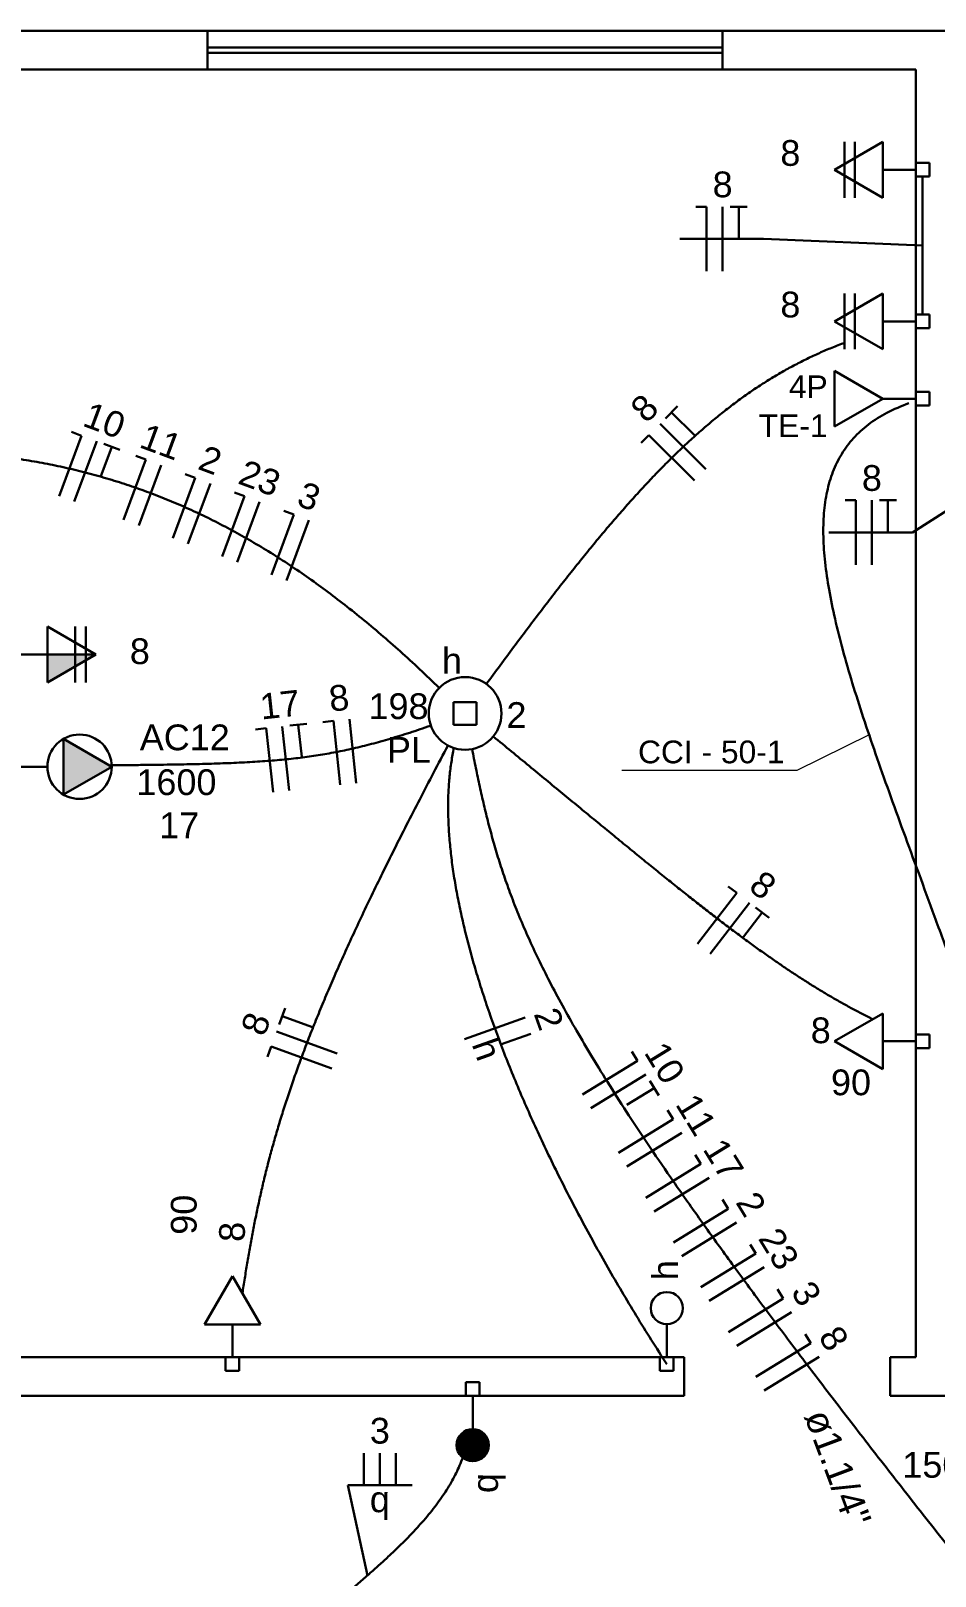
# Model space of a CAD drawing. Header units: millimetres. Extents: x -4.7 to 81.4, y -19.1 to 41.2.
# Drawn here: x 28.15 to 31.67, y 26.86 to 32.86 of the extents above; entities that cross this region are included whole.
import ezdxf

# ---------------------------------------------------------------- set-up
doc = ezdxf.new("R2010")
doc.units = ezdxf.units.MM
doc.header["$MEASUREMENT"] = 0
for name, color, linetype, lineweight in [('1', 1, 'Continuous', 30), ('5', 1, 'Continuous', 30), ('EL-Condutos', 4, 'Continuous', 30), ('EL-Fios', 2, 'Continuous', 30), ('EL-Pontos', 2, 'Continuous', 30), ('EL-Textos condutos', 2, 'Continuous', 30), ('EL-Textos fios', 2, 'Continuous', 30), ('EL-Textos pontos', 2, 'Continuous', 30), ('P-SIMBOL', 3, 'Continuous', 30), ('TE-Condutos', 3, 'Continuous', 30), ('TE-Textos fios', 2, 'Continuous', 20), ('TE-Textos pontos', 3, 'Continuous', 30)]:
    doc.layers.add(name, color=color, linetype=linetype, lineweight=lineweight)
doc.styles.add('Arial', font='arial.ttf')

msp = doc.modelspace()

# ---------------------------------------------------------------- hatches: boundary and pattern name
at = {"layer": 'EL-Pontos', "linetype": 'Continuous'}
msp.add_hatch(color=256, dxfattribs=at).paths.add_polyline_path([(28.2189, 30.44), (28.4064, 30.44), (28.2189, 30.3317)])
at = {"layer": 'P-SIMBOL', "linetype": 'Continuous'}
for points in [[(28.2814, 30.0042), (28.4689, 30.0042), (28.2814, 30.1124)], [(28.2814, 30.0042), (28.4689, 30.0042), (28.2814, 29.8959)], [(29.808, 27.3701), (29.8705, 27.3701), (29.8705, 27.4326), (29.8609, 27.4321), (29.8439, 27.4266), (29.8334, 27.4206), (29.8254, 27.4136), (29.8174, 27.4031), (29.8113, 27.3901), (29.8084, 27.3771), (29.8086, 27.3701)], [(29.933, 27.3701), (29.8705, 27.3701), (29.8705, 27.4326), (29.8802, 27.4321), (29.8972, 27.4266), (29.9077, 27.4206), (29.9157, 27.4136), (29.9237, 27.4031), (29.9298, 27.3901), (29.9327, 27.3771), (29.9325, 27.3701)], [(29.808, 27.3701), (29.8705, 27.3701), (29.8705, 27.3076), (29.8609, 27.3081), (29.8439, 27.3136), (29.8334, 27.3196), (29.8254, 27.3266), (29.8174, 27.3371), (29.8113, 27.3501), (29.8084, 27.3631), (29.8086, 27.3701)], [(29.933, 27.3701), (29.8705, 27.3701), (29.8705, 27.3076), (29.8802, 27.3081), (29.8972, 27.3136), (29.9077, 27.3196), (29.9157, 27.3266), (29.9237, 27.3371), (29.9298, 27.3501), (29.9327, 27.3631), (29.9325, 27.3701)]]:
    msp.add_hatch(color=256, dxfattribs=at).paths.add_polyline_path(points)

# ---------------------------------------------------------------- linework, layer by layer
at = {"layer": '1'}
for p, q in [((28.8409, 32.8611), (30.8409, 32.8611)), ((28.8409, 32.7961), (30.8409, 32.7961)), ((28.8409, 32.7761), (30.8409, 32.7761)), ((28.8409, 32.7111), (30.8409, 32.7111))]:
    msp.add_line(p, q, dxfattribs=at)
at = {"layer": '5', "linetype": 'Continuous'}
for p, q in [((24.7909, 32.8611), (28.8409, 32.8611)), ((28.8409, 32.8611), (28.8409, 32.7111)), ((30.8409, 32.8611), (32.0909, 32.8611)), ((30.8409, 32.8611), (30.8409, 32.7111)), ((28.0909, 32.7111), (28.8409, 32.7111)), ((30.8409, 32.7111), (31.5909, 32.7111)), ((31.5909, 32.7111), (31.5909, 27.7111)), ((28.0909, 27.7111), (30.6909, 27.7111)), ((31.4909, 27.7111), (31.5909, 27.7111)), ((27.8409, 27.5611), (30.6909, 27.5611)), ((31.4909, 27.5611), (34.3409, 27.5611))]:
    msp.add_line(p, q, dxfattribs=at)
at = {"layer": '5'}
for p, q in [((30.6909, 27.5611), (30.6909, 27.7111)), ((31.4909, 27.5611), (31.4909, 27.7111))]:
    msp.add_line(p, q, dxfattribs=at)
at = {"layer": 'EL-Condutos', "linetype": 'Continuous'}
for points, knots in [([(31.6174, 32.2951), (31.6174, 32.2867), (31.6174, 32.2704), (31.6174, 32.2468), (31.6174, 32.2245), (31.6174, 32.2035), (31.6174, 32.1837), (31.6174, 32.165), (31.6174, 32.1473), (31.6174, 32.1304), (31.6174, 32.1143), (31.6174, 32.0988), (31.6174, 32.0839), (31.6174, 32.0694), (31.6174, 32.0552), (31.6174, 32.0413), (31.6174, 32.0274), (31.6174, 32.0136), (31.6174, 31.9996), (31.6174, 31.9854), (31.6174, 31.9709), (31.6174, 31.956), (31.6174, 31.9405), (31.6174, 31.9244), (31.6174, 31.9075), (31.6174, 31.8898), (31.6174, 31.8711), (31.6174, 31.8513), (31.6174, 31.8303), (31.6174, 31.8081), (31.6174, 31.7844), (31.6174, 31.7681), (31.6174, 31.7597)], [0, 0, 0, 0, 0.0251439, 0.0487776, 0.071009, 0.0919459, 0.1116962, 0.1303678, 0.1480686, 0.1649064, 0.1809891, 0.1964245, 0.2113206, 0.2257852, 0.2399262, 0.2538515, 0.2676688, 0.2814862, 0.2954115, 0.3095525, 0.3240171, 0.3389132, 0.3543486, 0.3704313, 0.3872691, 0.4049699, 0.4236415, 0.4433918, 0.4643287, 0.4865601, 0.5101938, 0.5353377, 0.5353377, 0.5353377, 0.5353377]), ([(29.9231, 30.3241), (29.941, 30.3484), (29.9762, 30.3965), (30.0287, 30.4673), (30.08, 30.5359), (30.1303, 30.6023), (30.1796, 30.6665), (30.228, 30.7286), (30.2756, 30.7886), (30.3224, 30.8465), (30.3686, 30.9024), (30.4142, 30.9562), (30.4592, 31.0081), (30.5039, 31.0579), (30.5481, 31.1059), (30.592, 31.1519), (30.6357, 31.196), (30.6792, 31.2383), (30.7227, 31.2787), (30.7662, 31.3174), (30.8097, 31.3543), (30.8534, 31.3894), (30.8973, 31.4228), (30.9414, 31.4545), (30.986, 31.4845), (31.031, 31.5129), (31.0765, 31.5397), (31.1225, 31.5649), (31.1693, 31.5886), (31.2168, 31.6107), (31.265, 31.6314), (31.2978, 31.6439), (31.3142, 31.6502)], [0, 0, 0, 0, 0.090607, 0.178698, 0.264342, 0.347608, 0.428565, 0.507285, 0.58384, 0.658304, 0.730753, 0.801263, 0.869916, 0.936794, 1.00198, 1.065563, 1.127634, 1.188287, 1.24762, 1.305734, 1.362735, 1.418732, 1.473839, 1.528171, 1.581851, 1.635001, 1.687749, 1.740225, 1.792559, 1.844884, 1.897334, 1.950043, 1.950043, 1.950043, 1.950043]), ([(29.7403, 30.3108), (29.7151, 30.3351), (29.6652, 30.3829), (29.5896, 30.4519), (29.5144, 30.5177), (29.4397, 30.5803), (29.3651, 30.6396), (29.2908, 30.6959), (29.2165, 30.7491), (29.1423, 30.7992), (29.0679, 30.8463), (28.9934, 30.8905), (28.9186, 30.9317), (28.8434, 30.9702), (28.7678, 31.0058), (28.6917, 31.0386), (28.6149, 31.0687), (28.5375, 31.0962), (28.4592, 31.121), (28.3801, 31.1432), (28.3, 31.163), (28.2189, 31.1802), (28.1366, 31.195), (28.0531, 31.2074), (27.9683, 31.2174), (27.8821, 31.2252), (27.7944, 31.2307), (27.7051, 31.234), (27.6141, 31.2352), (27.5214, 31.2342), (27.4269, 31.2313), (27.3633, 31.2277), (27.3311, 31.2259)], [0, 0, 0, 0, 0.104978, 0.207304, 0.307118, 0.404564, 0.499793, 0.592959, 0.684224, 0.773751, 0.861713, 0.948282, 1.03364, 1.117968, 1.201453, 1.284283, 1.366647, 1.448737, 1.530741, 1.612849, 1.695246, 1.778117, 1.86164, 1.945989, 2.031334, 2.117839, 2.205661, 2.294952, 2.385858, 2.478518, 2.573066, 2.669628, 2.669628, 2.669628, 2.669628]), ([(29.7071, 30.1633), (29.6933, 30.1586), (29.6663, 30.1494), (29.6264, 30.1363), (29.5877, 30.1241), (29.55, 30.1127), (29.5133, 30.1022), (29.4774, 30.0925), (29.4421, 30.0835), (29.4073, 30.0752), (29.3729, 30.0676), (29.3386, 30.0607), (29.3044, 30.0544), (29.2701, 30.0487), (29.2355, 30.0435), (29.2006, 30.0389), (29.1651, 30.0348), (29.1289, 30.0311), (29.0919, 30.0279), (29.0538, 30.025), (29.0147, 30.0225), (28.9742, 30.0204), (28.9324, 30.0185), (28.8889, 30.0169), (28.8438, 30.0155), (28.7967, 30.0143), (28.7476, 30.0133), (28.6964, 30.0124), (28.6428, 30.0117), (28.5868, 30.0109), (28.5282, 30.0103), (28.4882, 30.0098), (28.4678, 30.0096)], [0, 0, 0, 0, 0.043583, 0.085569, 0.126114, 0.165374, 0.203508, 0.240673, 0.277029, 0.312737, 0.347957, 0.382852, 0.417582, 0.45231, 0.487196, 0.522402, 0.558088, 0.594411, 0.631531, 0.669604, 0.708784, 0.749227, 0.791084, 0.834509, 0.879652, 0.926664, 0.975695, 1.026893, 1.080408, 1.136388, 1.194982, 1.256337, 1.256337, 1.256337, 1.256337]), ([(29.9505, 30.1214), (29.974, 30.1021), (30.0204, 30.064), (30.0887, 30.0078), (30.1547, 29.9534), (30.2186, 29.9008), (30.2803, 29.8499), (30.3401, 29.8006), (30.398, 29.7531), (30.4541, 29.7071), (30.5085, 29.6627), (30.5612, 29.6198), (30.6125, 29.5784), (30.6623, 29.5384), (30.7108, 29.4999), (30.7581, 29.4627), (30.8042, 29.4269), (30.8493, 29.3924), (30.8934, 29.3591), (30.9366, 29.3271), (30.9791, 29.2962), (31.021, 29.2665), (31.0622, 29.2379), (31.103, 29.2104), (31.1434, 29.1839), (31.1835, 29.1584), (31.2234, 29.1338), (31.2632, 29.1102), (31.303, 29.0874), (31.3429, 29.0655), (31.3829, 29.0443), (31.4099, 29.0309), (31.4233, 29.0242)], [0, 0, 0, 0, 0.091415, 0.179836, 0.26536, 0.348084, 0.428106, 0.505522, 0.58043, 0.652928, 0.723111, 0.791079, 0.856928, 0.920757, 0.982666, 1.042751, 1.101115, 1.157855, 1.213075, 1.266876, 1.31936, 1.370632, 1.420797, 1.469961, 1.518232, 1.565719, 1.612532, 1.658782, 1.704582, 1.750045, 1.795286, 1.840421, 1.840421, 1.840421, 1.840421]), ([(29.7749, 30.0875), (29.756, 30.0518), (29.7189, 29.9818), (29.6652, 29.8787), (29.6144, 29.7796), (29.5662, 29.6843), (29.5207, 29.5926), (29.4778, 29.5045), (29.4374, 29.4196), (29.3993, 29.3378), (29.3635, 29.259), (29.3299, 29.1829), (29.2984, 29.1094), (29.2689, 29.0382), (29.2413, 28.9693), (29.2156, 28.9024), (29.1916, 28.8373), (29.1692, 28.7738), (29.1483, 28.7119), (29.1289, 28.6512), (29.1109, 28.5917), (29.0942, 28.5331), (29.0786, 28.4752), (29.0641, 28.4179), (29.0506, 28.361), (29.038, 28.3043), (29.0262, 28.2476), (29.0151, 28.1908), (29.0046, 28.1336), (28.9947, 28.0759), (28.9851, 28.0175), (28.9791, 27.9783), (28.9761, 27.9586)], [0, 0, 0, 0, 0.121304, 0.237527, 0.348879, 0.455566, 0.557798, 0.655783, 0.749732, 0.839856, 0.926365, 1.009472, 1.089389, 1.166331, 1.240512, 1.312147, 1.381452, 1.448642, 1.513933, 1.577542, 1.639685, 1.700576, 1.760431, 1.819462, 1.877881, 1.935899, 1.993724, 2.051563, 2.109618, 2.168094, 2.227189, 2.287103, 2.287103, 2.287103, 2.287103]), ([(29.7976, 30.0771), (29.7941, 30.0593), (29.7868, 30.0229), (29.78, 29.9666), (29.7758, 29.9079), (29.7746, 29.8467), (29.7761, 29.7832), (29.7804, 29.7174), (29.7875, 29.6495), (29.7973, 29.5795), (29.8098, 29.5075), (29.8249, 29.4335), (29.8426, 29.3578), (29.8628, 29.2803), (29.8856, 29.2011), (29.9109, 29.1204), (29.9386, 29.0382), (29.9687, 28.9545), (30.0012, 28.8696), (30.0361, 28.7834), (30.0733, 28.6961), (30.1127, 28.6077), (30.1544, 28.5183), (30.1983, 28.428), (30.2443, 28.337), (30.2925, 28.2452), (30.3427, 28.1528), (30.395, 28.0598), (30.4493, 27.9663), (30.5056, 27.8725), (30.5638, 27.7784), (30.6039, 27.7159), (30.624, 27.6846)], [0, 0, 0, 0, 0.054506, 0.111133, 0.169984, 0.231134, 0.294634, 0.360517, 0.4288, 0.499485, 0.572563, 0.648015, 0.725814, 0.805925, 0.888308, 0.972917, 1.059702, 1.148611, 1.239586, 1.332569, 1.427497, 1.524308, 1.622935, 1.723313, 1.825373, 1.929047, 2.034266, 2.140958, 2.249054, 2.358482, 2.46917, 2.581048, 2.581048, 2.581048, 2.581048]), ([(32.3016, 26.2466), (32.2321, 26.3325), (32.0973, 26.4994), (31.902, 26.7433), (31.7191, 26.9734), (31.5483, 27.1905), (31.3891, 27.395), (31.241, 27.5875), (31.1036, 27.7686), (30.9764, 27.9389), (30.8591, 28.0988), (30.7511, 28.249), (30.652, 28.39), (30.5614, 28.5224), (30.4787, 28.6467), (30.4037, 28.7636), (30.3357, 28.8735), (30.2745, 28.977), (30.2194, 29.0748), (30.1702, 29.1673), (30.1263, 29.2551), (30.0872, 29.3388), (30.0526, 29.419), (30.0221, 29.4961), (29.9951, 29.5709), (29.9711, 29.6437), (29.9499, 29.7152), (29.9309, 29.786), (29.9136, 29.8565), (29.8977, 29.9275), (29.8826, 29.9993), (29.873, 30.0476), (29.8681, 30.072)], [0, 0, 0, 0, 0.331407, 0.643614, 0.937346, 1.213325, 1.472277, 1.714926, 1.942002, 2.154232, 2.352349, 2.537087, 2.709181, 2.869372, 3.018404, 3.157023, 3.285983, 3.406038, 3.517951, 3.622486, 3.720414, 3.812504, 3.899528, 3.982253, 4.061443, 4.137848, 4.212205, 4.285237, 4.357643, 4.430109, 4.5033, 4.577868, 4.577868, 4.577868, 4.577868]), ([(28.3771, 26.1658), (28.3501, 26.1958), (28.2973, 26.2544), (28.2219, 26.342), (28.1516, 26.4269), (28.0862, 26.5094), (28.0254, 26.5896), (27.969, 26.6679), (27.9166, 26.7443), (27.8681, 26.8192), (27.8232, 26.8928), (27.7815, 26.9652), (27.743, 27.0366), (27.7072, 27.1074), (27.6739, 27.1776), (27.6428, 27.2476), (27.6138, 27.3175), (27.5865, 27.3875), (27.5606, 27.4579), (27.536, 27.5288), (27.5123, 27.6005), (27.4892, 27.6732), (27.4665, 27.7472), (27.444, 27.8225), (27.4213, 27.8995), (27.3983, 27.9783), (27.3746, 28.0593), (27.3499, 28.1425), (27.3241, 28.2281), (27.2968, 28.3166), (27.2679, 28.4079), (27.2475, 28.4696), (27.2371, 28.5011)], [0, 0, 0, 0, 0.121156, 0.236591, 0.346684, 0.451811, 0.552356, 0.6487, 0.741227, 0.830322, 0.916367, 0.999744, 1.080827, 1.15999, 1.237598, 1.314006, 1.389565, 1.46461, 1.539473, 1.614469, 1.68991, 1.766096, 1.84332, 1.92187, 2.00203, 2.084081, 2.168304, 2.254978, 2.344385, 2.436811, 2.532543, 2.631872, 2.631872, 2.631872, 2.631872]), ([(28.5828, 26.1498), (28.6083, 26.1705), (28.6584, 26.2112), (28.7322, 26.2708), (28.8033, 26.3279), (28.8717, 26.3827), (28.9374, 26.4353), (29.0006, 26.4857), (29.0611, 26.5341), (29.1191, 26.5806), (29.1747, 26.6252), (29.2277, 26.6681), (29.2784, 26.7093), (29.3266, 26.7491), (29.3725, 26.7874), (29.4161, 26.8244), (29.4575, 26.8601), (29.4966, 26.8948), (29.5335, 26.9284), (29.5683, 26.9612), (29.601, 26.9931), (29.6316, 27.0243), (29.6601, 27.055), (29.6867, 27.0851), (29.7113, 27.1149), (29.734, 27.1443), (29.7548, 27.1736), (29.7738, 27.2028), (29.7909, 27.232), (29.8063, 27.2614), (29.82, 27.2909), (29.8278, 27.311), (29.8316, 27.321)], [0, 0, 0, 0, 0.098595, 0.193434, 0.284613, 0.372225, 0.456365, 0.537127, 0.614606, 0.688895, 0.760089, 0.828282, 0.893569, 0.956047, 1.015813, 1.072965, 1.127603, 1.17983, 1.229752, 1.277477, 1.323119, 1.366795, 1.40863, 1.448754, 1.487304, 1.524427, 1.560277, 1.595018, 1.628821, 1.661869, 1.69435, 1.726459, 1.726459, 1.726459, 1.726459])]:
    msp.add_open_spline(points, degree=3, knots=knots, dxfattribs=at)
at = {"layer": 'EL-Fios'}
for p, q in [((30.7368, 32.1783), (30.7785, 32.1783)), ((30.7785, 31.9283), (30.7785, 32.1783)), ((30.841, 31.9283), (30.841, 32.1783)), ((30.8702, 32.1783), (30.9368, 32.1783)), ((30.9035, 32.0533), (30.9035, 32.1783)), ((30.6191, 31.3562), (30.6661, 31.4035)), ((30.7311, 31.2916), (30.6426, 31.3798)), ((30.7755, 31.1591), (30.5985, 31.3356)), ((28.2649, 31.0552), (28.3519, 31.2895)), ((28.3129, 31.3041), (28.3519, 31.2895)), ((28.3235, 31.0334), (28.4105, 31.2678)), ((28.4379, 31.2576), (28.5004, 31.2344)), ((30.5249, 31.2618), (30.5544, 31.2913)), ((30.7314, 31.1148), (30.5544, 31.2913)), ((28.4256, 31.1289), (28.4691, 31.246)), ((28.5628, 31.2113), (28.6018, 31.1968)), ((28.5148, 30.9624), (28.6018, 31.1968)), ((28.5734, 30.9406), (28.6604, 31.175)), ((28.7541, 31.1402), (28.7931, 31.1257)), ((28.7061, 30.8914), (28.7931, 31.1257)), ((28.7647, 30.8696), (28.8517, 31.104)), ((28.8974, 30.8203), (28.9844, 31.0547)), ((28.9454, 31.0692), (28.9844, 31.0547)), ((28.956, 30.7986), (29.043, 31.033)), ((31.3163, 31.0385), (31.3579, 31.0385)), ((31.3579, 30.7885), (31.3579, 31.0385)), ((31.4204, 30.7885), (31.4204, 31.0385)), ((31.4496, 31.0385), (31.5163, 31.0385)), ((31.4829, 30.9135), (31.4829, 31.0385)), ((29.0887, 30.7493), (29.1757, 30.9837)), ((29.1367, 30.9982), (29.1757, 30.9837)), ((29.1473, 30.7276), (29.2343, 30.9619)), ((29.2879, 30.1776), (29.3293, 30.1821)), ((29.3564, 29.9336), (29.3293, 30.1821)), ((29.4185, 29.9404), (29.3914, 30.1889)), ((29.0273, 30.1492), (29.0687, 30.1537)), ((29.0958, 29.9052), (29.0687, 30.1537)), ((29.1579, 29.912), (29.1308, 30.1605)), ((29.1598, 30.1637), (29.2261, 30.1709)), ((29.2065, 30.043), (29.1929, 30.1673)), ((30.8628, 29.5397), (30.8957, 29.5142)), ((30.7428, 29.3164), (30.8957, 29.5142)), ((30.7923, 29.2782), (30.9452, 29.476)), ((30.9682, 29.4581), (31.021, 29.4174)), ((30.9182, 29.3389), (30.9946, 29.4378)), ((29.1191, 29.0036), (29.1419, 29.0663)), ((29.248, 28.9923), (29.1305, 29.035)), ((29.8387, 28.9465), (30.0743, 29.03)), ((29.0736, 28.8783), (29.0878, 28.9175)), ((29.3228, 28.8321), (29.0878, 28.9175)), ((29.3442, 28.8909), (29.1092, 28.9762)), ((29.9787, 28.9256), (30.0966, 28.9673)), ((30.2967, 28.732), (30.5098, 28.8627)), ((30.488, 28.8983), (30.5098, 28.8627)), ((30.3294, 28.6787), (30.5425, 28.8095)), ((30.4686, 28.6908), (30.5752, 28.7562)), ((30.5577, 28.7846), (30.5926, 28.7278)), ((30.4362, 28.5048), (30.6492, 28.6356)), ((30.6274, 28.6711), (30.6492, 28.6356)), ((30.4688, 28.4515), (30.6819, 28.5823)), ((30.5429, 28.3309), (30.756, 28.4617)), ((30.7342, 28.4972), (30.756, 28.4617)), ((30.5756, 28.2776), (30.7887, 28.4084)), ((30.8409, 28.3233), (30.8627, 28.2878)), ((30.6497, 28.157), (30.8627, 28.2878)), ((30.6824, 28.1037), (30.8954, 28.2345)), ((30.9477, 28.1494), (30.9695, 28.1138)), ((30.7564, 27.9831), (30.9695, 28.1138)), ((30.7891, 27.9298), (31.0022, 28.0606)), ((31.0544, 27.9754), (31.0762, 27.9399)), ((30.8632, 27.8091), (31.0762, 27.9399)), ((30.8959, 27.7559), (31.1089, 27.8867)), ((31.1612, 27.8015), (31.183, 27.766)), ((30.9699, 27.6352), (31.183, 27.766)), ((31.0026, 27.582), (31.2157, 27.7128)), ((29.4475, 27.2145), (29.4475, 27.3395)), ((29.51, 27.2145), (29.51, 27.3395)), ((29.5725, 27.2145), (29.5725, 27.3395))]:
    msp.add_line(p, q, dxfattribs=at)
at = {"layer": 'EL-Pontos'}
msp.add_line((28.2189, 30.44), (28.4064, 30.44), dxfattribs=at)
at = {"layer": 'EL-Textos fios'}
for p, q in [((30.9993, 32.0533), (30.6743, 32.0533)), ((31.6174, 32.0274), (30.9993, 32.0533)), ((31.7144, 30.9997), (31.5788, 30.9135)), ((31.5788, 30.9135), (31.2538, 30.9135)), ((29.4615, 26.8638), (29.385, 27.2145)), ((29.385, 27.2145), (29.635, 27.2145))]:
    msp.add_line(p, q, dxfattribs=at)
at = {"layer": 'P-SIMBOL'}
for p, q in [((31.2754, 32.3217), (31.4629, 32.43)), ((31.3138, 32.43), (31.3138, 32.2135)), ((31.3544, 32.43), (31.3544, 32.2135)), ((31.4629, 32.43), (31.4629, 32.2135)), ((31.5909, 32.2952), (31.5909, 32.3483)), ((31.5909, 32.3483), (31.6439, 32.3483)), ((31.6439, 32.3483), (31.6439, 32.2952)), ((31.4629, 32.2135), (31.2754, 32.3217)), ((31.4629, 32.3217), (31.5909, 32.3217)), ((31.6439, 32.2952), (31.5909, 32.2952)), ((31.2754, 31.7331), (31.4629, 31.8414)), ((31.3138, 31.8414), (31.3138, 31.6249)), ((31.3544, 31.8414), (31.3544, 31.6249)), ((31.4629, 31.8414), (31.4629, 31.6249)), ((31.5909, 31.7066), (31.5909, 31.7597)), ((31.5909, 31.7597), (31.6439, 31.7597)), ((31.6439, 31.7597), (31.6439, 31.7066)), ((31.4629, 31.6249), (31.2754, 31.7331)), ((31.4629, 31.7331), (31.5909, 31.7331)), ((31.6439, 31.7066), (31.5909, 31.7066)), ((31.2749, 31.3251), (31.2749, 31.5411)), ((31.2749, 31.5411), (31.4624, 31.4331)), ((31.5909, 31.4066), (31.5909, 31.4596)), ((31.5909, 31.4596), (31.6439, 31.4596)), ((31.6439, 31.4596), (31.6439, 31.4066)), ((31.4624, 31.4331), (31.2749, 31.3251)), ((31.5909, 31.4331), (31.4624, 31.4331)), ((31.6439, 31.4066), (31.5909, 31.4066)), ((28.2189, 30.5482), (28.4064, 30.44)), ((28.2189, 30.3317), (28.2189, 30.5482)), ((28.3273, 30.3317), (28.3273, 30.5482)), ((28.368, 30.3317), (28.368, 30.5482)), ((28.2189, 30.44), (28.0909, 30.44)), ((28.4064, 30.44), (28.2189, 30.3317)), ((29.7964, 30.2553), (29.8849, 30.2553)), ((29.7964, 30.1669), (29.7964, 30.2553)), ((29.8849, 30.2553), (29.8849, 30.1669)), ((29.8849, 30.1669), (29.7964, 30.1669)), ((28.4689, 30.0042), (28.2814, 30.1125)), ((28.2814, 30.1125), (28.2814, 29.8959)), ((28.2189, 30.0042), (28.0909, 30.0042)), ((28.2814, 29.8959), (28.4689, 30.0042)), ((31.2753, 28.9384), (31.4628, 29.0466)), ((31.4628, 29.0466), (31.4628, 28.8301)), ((31.4628, 28.8301), (31.2753, 28.9384)), ((31.4628, 28.9384), (31.5909, 28.9384)), ((31.5909, 28.9119), (31.5909, 28.9649)), ((31.5909, 28.9649), (31.6439, 28.9649)), ((31.6439, 28.9649), (31.6439, 28.9119)), ((31.6439, 28.9119), (31.5909, 28.9119)), ((28.8293, 27.8391), (28.9376, 28.0266)), ((28.9376, 28.0266), (29.0458, 27.8391)), ((29.0458, 27.8391), (28.8293, 27.8391)), ((28.9376, 27.8391), (28.9376, 27.7111)), ((30.624, 27.8396), (30.624, 27.7111)), ((28.9111, 27.7111), (28.9641, 27.7111)), ((28.9111, 27.6581), (28.9111, 27.7111)), ((28.9641, 27.6581), (28.9111, 27.6581)), ((28.9641, 27.7111), (28.9641, 27.6581)), ((30.5975, 27.7111), (30.6505, 27.7111)), ((30.5975, 27.6581), (30.5975, 27.7111)), ((30.6505, 27.6581), (30.5975, 27.6581)), ((30.6505, 27.7111), (30.6505, 27.6581)), ((29.844, 27.6141), (29.897, 27.6141)), ((29.844, 27.5611), (29.844, 27.6141)), ((29.897, 27.6141), (29.897, 27.5611)), ((29.897, 27.5611), (29.844, 27.5611)), ((29.8705, 27.4326), (29.8705, 27.5611)), ((29.933, 27.3701), (29.808, 27.3701))]:
    msp.add_line(p, q, dxfattribs=at)
for centre, radius in [((29.8409, 30.2111), 0.1412), ((28.3439, 30.0042), 0.125), ((30.624, 27.9021), 0.0625), ((29.8705, 27.3701), 0.0625)]:
    msp.add_circle(centre, radius, dxfattribs=at)
at = {"layer": 'TE-Condutos', "linetype": 'Continuous'}
for points, knots in [([(32.3116, 27.1791), (32.2972, 27.2568), (32.2688, 27.4106), (32.2192, 27.6377), (32.1657, 27.8592), (32.1086, 28.0752), (32.0485, 28.2854), (31.9862, 28.4897), (31.9224, 28.6882), (31.8576, 28.8806), (31.7927, 29.0669), (31.7281, 29.2471), (31.6647, 29.4209), (31.603, 29.5884), (31.5438, 29.7495), (31.4877, 29.904), (31.4354, 30.0518), (31.3875, 30.193), (31.3447, 30.3273), (31.3077, 30.4547), (31.2772, 30.5752), (31.2537, 30.6887), (31.2379, 30.795), (31.2306, 30.8943), (31.2325, 30.9864), (31.2443, 31.0714), (31.2668, 31.1491), (31.301, 31.2193), (31.3477, 31.2818), (31.4073, 31.3359), (31.48, 31.3821), (31.5351, 31.4043), (31.564, 31.4158)], [0, 0, 0, 0, 0.236788, 0.469219, 0.697197, 0.920593, 1.139242, 1.352947, 1.561485, 1.764605, 1.962039, 2.153497, 2.338678, 2.517271, 2.688957, 2.853423, 3.010361, 3.159479, 3.300516, 3.433254, 3.557541, 3.673321, 3.780677, 3.879894, 3.971538, 4.056571, 4.13647, 4.213311, 4.289743, 4.368788, 4.45351, 4.546723, 4.546723, 4.546723, 4.546723]), ([(30.4781, 22.3661), (30.507, 22.4386), (30.5639, 22.5816), (30.6485, 22.7931), (30.731, 22.9991), (30.8114, 23.1996), (30.8898, 23.3946), (30.9663, 23.5845), (31.0408, 23.7692), (31.1134, 23.949), (31.1841, 24.1239), (31.253, 24.2941), (31.32, 24.4598), (31.3852, 24.621), (31.4487, 24.7779), (31.5105, 24.9306), (31.5705, 25.0793), (31.6288, 25.2241), (31.6855, 25.3651), (31.7406, 25.5025), (31.7941, 25.6364), (31.8461, 25.7669), (31.8965, 25.8942), (31.9454, 26.0183), (31.9928, 26.1395), (32.0389, 26.2579), (32.0834, 26.3735), (32.1267, 26.4866), (32.1685, 26.5972), (32.2091, 26.7056), (32.2483, 26.8117), (32.2739, 26.8819), (32.2865, 26.9166)], [0, 0, 0, 0, 0.233947, 0.461758, 0.683567, 0.89951, 1.109722, 1.314337, 1.513491, 1.707318, 1.895952, 2.07953, 2.258184, 2.432051, 2.601265, 2.765961, 2.926272, 3.082335, 3.234285, 3.382255, 3.526381, 3.666798, 3.803641, 3.937046, 4.067147, 4.194082, 4.317985, 4.438992, 4.557241, 4.672867, 4.786008, 4.896801, 4.896801, 4.896801, 4.896801]), ([(32.2442, 26.9156), (32.236, 26.9046), (32.2199, 26.883), (32.1952, 26.8519), (32.1706, 26.8224), (32.146, 26.7944), (32.1212, 26.7678), (32.0962, 26.7425), (32.071, 26.7183), (32.0454, 26.6951), (32.0193, 26.6727), (31.9927, 26.651), (31.9656, 26.6299), (31.9377, 26.6092), (31.9091, 26.5887), (31.8797, 26.5684), (31.8493, 26.548), (31.8179, 26.5275), (31.7855, 26.5068), (31.7518, 26.4856), (31.717, 26.4638), (31.6808, 26.4413), (31.6432, 26.418), (31.6041, 26.3936), (31.5635, 26.3681), (31.5212, 26.3414), (31.4772, 26.3132), (31.4314, 26.2835), (31.3837, 26.2521), (31.3341, 26.2189), (31.2824, 26.1837), (31.2474, 26.1593), (31.2295, 26.1469)], [0, 0, 0, 0, 0.041176, 0.080844, 0.119188, 0.156395, 0.192652, 0.228143, 0.263054, 0.297565, 0.331856, 0.366101, 0.400473, 0.435138, 0.470258, 0.505991, 0.542492, 0.579912, 0.618398, 0.658096, 0.699151, 0.741704, 0.7859, 0.831879, 0.879784, 0.92976, 0.981948, 1.036496, 1.093548, 1.153251, 1.215755, 1.281208, 1.281208, 1.281208, 1.281208])]:
    msp.add_open_spline(points, degree=3, knots=knots, dxfattribs=at)
at = {"layer": 'TE-Textos fios'}
for p, q in [((31.4095, 30.1285), (31.1295, 29.9899)), ((31.1295, 29.9899), (30.4497, 29.9899)), ((31.1295, 29.9899), (30.4497, 29.9899))]:
    msp.add_line(p, q, dxfattribs=at)

# ---------------------------------------------------------------- texts
at = {"layer": 'EL-Textos condutos', "insert": (31.2366, 27.2618), "char_height": 0.1059, "width": 0.88956, "attachment_point": 8, "rotation": 290.51168, "line_spacing_factor": 0.798, "style": 'Arial'}
msp.add_mtext('ø1.1/4"', dxfattribs=at)
at = {"layer": 'EL-Textos fios', "char_height": 0.1, "width": 0.1059, "attachment_point": 8, "line_spacing_factor": 0.798, "style": 'Arial'}
for s, insert in [('8', (30.8409, 32.2137)), ('8', (31.4204, 31.0737)), ('3', (29.5099, 27.3747)), ('q', (29.5099, 27.0796))]:
    msp.add_mtext(s, dxfattribs=dict(at, insert=insert))
at = {"layer": 'EL-Textos fios', "char_height": 0.1, "attachment_point": 8, "line_spacing_factor": 0.798, "style": 'Arial'}
for s, insert, width, rotation in [('8', (30.5733, 31.3606), 0.1059, 45.08605), ('10', (28.423, 31.3009), 0.2118, 339.63219), ('11', (28.6435, 31.2189), 0.2118, 339.63219), ('2', (28.8345, 31.1479), 0.1059, 339.63219), ('23', (29.026, 31.0769), 0.2118, 339.63219), ('3', (29.2175, 31.0059), 0.1059, 339.63219), ('17', (29.1272, 30.1955), 0.2118, 6.21659), ('8', (29.3567, 30.2205), 0.1059, 6.21659), ('8', (30.9667, 29.5041), 0.1059, 322.28876), ('8', (29.076, 28.9885), 0.1059, 70.03263), ('2', (30.1193, 29.0088), 0.1059, 289.51557), ('h', (29.8788, 28.8903), 0.1059, 289.51557), ('10', (30.5727, 28.8278), 0.2118, 301.54196), ('11', (30.6957, 28.6273), 0.2118, 301.54196), ('17', (30.8022, 28.4533), 0.2118, 301.54196), ('2', (30.9092, 28.2798), 0.1059, 301.54196), ('23', (31.0157, 28.1058), 0.2118, 301.54196), ('3', (31.1227, 27.9318), 0.1059, 301.54196), ('8', (31.2292, 27.7578), 0.1059, 301.54196)]:
    msp.add_mtext(s, dxfattribs=dict(at, insert=insert, width=width, rotation=rotation))
at = {"layer": 'EL-Textos pontos', "char_height": 0.1, "attachment_point": 8, "line_spacing_factor": 0.798, "style": 'Arial'}
for s, insert, width in [('8', (31.1039, 32.3357), 0.1059), ('8', (31.1039, 31.7472), 0.1059), ('8', (28.5779, 30.4012), 0.1059), ('h', (29.7899, 30.3657), 0.1059), ('198', (29.5824, 30.1877), 0.3177), ('2', (30.0404, 30.1547), 0.1059), ('AC12', (28.7524, 30.0667), 0.4236), ('PL', (29.6229, 30.0197), 0.2118), ('1600', (28.7199, 29.8927), 0.4236), ('17', (28.7309, 29.7267), 0.2118), ('8', (31.2219, 28.9292), 0.1059), ('90', (31.3394, 28.7272), 0.2118), ('150x150x80', (31.9194, 27.2422), 1.059)]:
    msp.add_mtext(s, dxfattribs=dict(at, insert=insert, width=width))
at = {"layer": 'EL-Textos pontos', "char_height": 0.1, "rotation": 90.00021, "line_spacing_factor": 0.798, "style": 'Arial'}
for s, insert, width, attachment_point in [('90', (28.7998, 28.2646), 0.2118, 8), ('8', (28.9873, 28.1981), 0.1059, 8), ('h', (30.6678, 28.0106), 0.1059, 7), ('q', (29.9989, 27.2616), 0.1059, 9)]:
    msp.add_mtext(s, dxfattribs=dict(at, insert=insert, width=width, attachment_point=attachment_point))
at = {"layer": 'TE-Textos fios', "insert": (30.5124, 30.0162), "char_height": 0.08825, "width": 1.059, "attachment_point": 7, "line_spacing_factor": 0.798, "style": 'Arial'}
msp.add_mtext('CCI - 50-1', dxfattribs=at)
at = {"layer": 'TE-Textos pontos', "char_height": 0.08825, "attachment_point": 9, "line_spacing_factor": 0.798, "style": 'Arial'}
for s, insert, width in [('4P', (31.2489, 31.4352), 0.2118), ('TE-1', (31.2484, 31.2837), 0.4236)]:
    msp.add_mtext(s, dxfattribs=dict(at, insert=insert, width=width))

doc.saveas('drawing.dxf')
